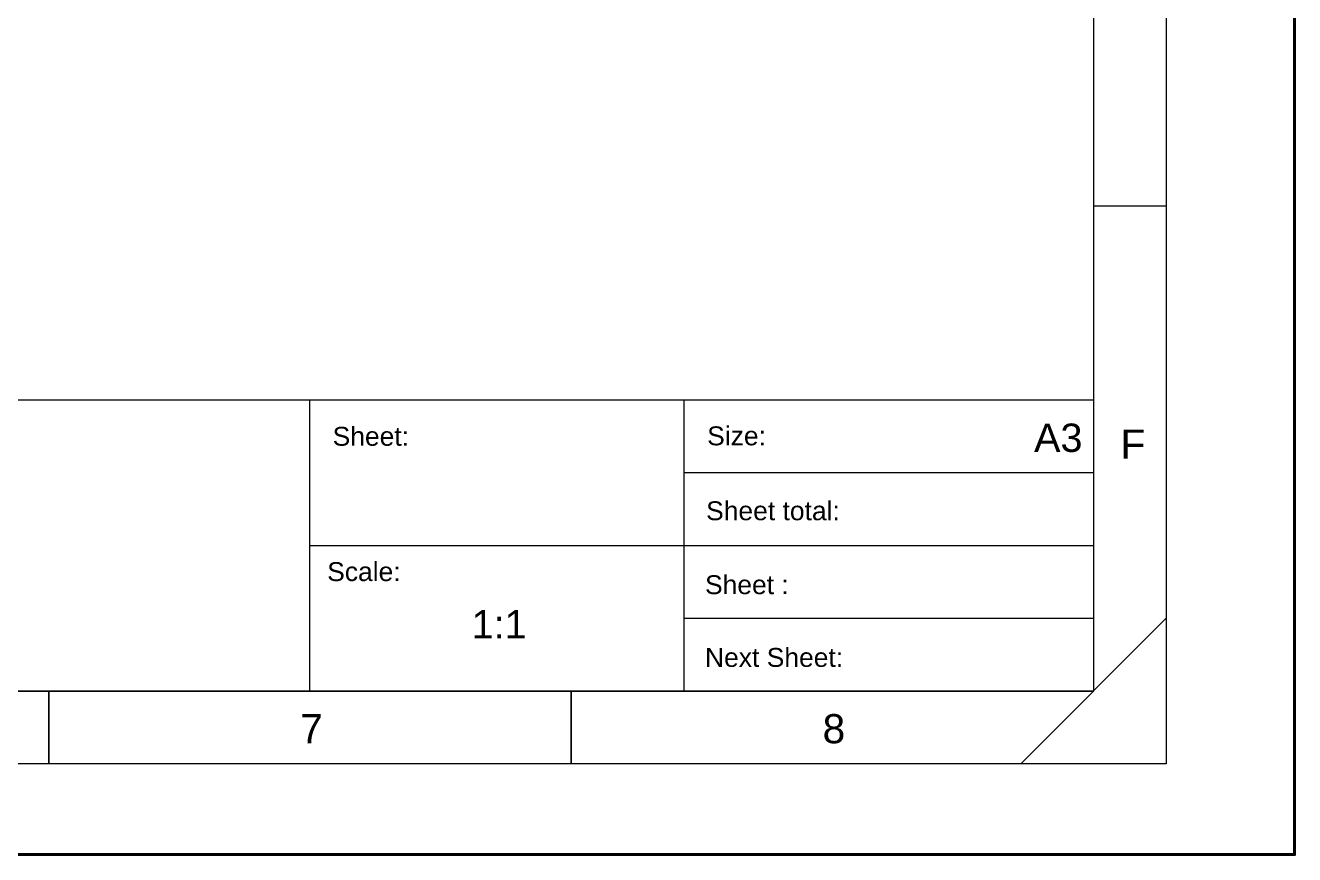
# Model space of a CAD drawing. Header units: millimetres. Extents: x 6750 to 121550, y -28210 to 66060.
# Drawn here: x 16093.6 to 16408.3, y 15806 to 16011.7 of the extents above; entities that cross this region are included whole.
import ezdxf

# ---------------------------------------------------------------- set-up
doc = ezdxf.new("R2010")
doc.units = ezdxf.units.MM
doc.layers.add('DN.1. NET LIEN MANH', color=7, linetype='Continuous', lineweight=40)
doc.styles.get("Standard").update_dxf_attribs({"font": 'arial.ttf'})

# ---------------------------------------------------------------- blocks, each defined once
blk = doc.blocks.new('asdklnakdad')
blk.add_line((16712.99, 3398.33), (16712.99, 3101.33))
blk.add_line((16712.99, 3398.33), (16712.99, 3101.33))
at = {"lineweight": 5}
for p, q in [((16701.22, 3160.81), (16694.55, 3160.81)), ((16311.43, 3143.03), (16694.55, 3143.03)), ((16622.71, 3116.33), (16622.71, 3143.03)), ((16657.02, 3116.33), (16657.02, 3143.03)), ((16657.02, 3136.36), (16694.55, 3136.36)), ((16622.71, 3129.68), (16694.55, 3129.68)), ((16657.02, 3123.01), (16694.55, 3123.01)), ((16701.22, 3123.01), (16687.88, 3109.66)), ((16311.43, 3116.33), (16694.55, 3116.33)), ((16598.77, 3116.33), (16598.77, 3109.66)), ((16598.77, 3109.66), (16598.77, 3116.33)), ((16598.77, 3116.33), (16646.66, 3116.33)), ((16646.66, 3116.33), (16646.66, 3109.66)), ((16646.66, 3109.66), (16646.66, 3116.33)), ((16292.99, 3101.33), (16712.99, 3101.33))]:
    blk.add_line(p, q, dxfattribs=at)
for points in [[(16304.75, 3109.66), (16304.75, 3389.99), (16701.22, 3389.99), (16701.22, 3109.66), (16304.75, 3109.66)], [(16311.43, 3116.33), (16311.43, 3383.32), (16694.55, 3383.32), (16694.55, 3116.33)]]:
    blk.add_lwpolyline(points, close=True, dxfattribs=at)
at = {"layer": 'DN.1. NET LIEN MANH'}
blk.add_lwpolyline([(16292.99, 3101.33), (16712.99, 3101.33), (16712.99, 3398.33), (16292.99, 3398.33)], close=True, dxfattribs=at)
at = {"lineweight": 5, "attachment_point": 1}
for s, insert, char_height, width in [('Sheet:', (16624.79, 3140.56), 1.735, 28.7909), ('Size:', (16659.13, 3140.6), 1.735, 8.4244), ('{\\fArial|b0|i0|c0|p34;F}', (16697.02, 3140.31), 2.6698, 8.4244), ('Sheet total:', (16659.03, 3133.73), 1.7354, 12.8616), ('Scale:', (16624.29, 3128.15), 1.735, 28.7909), ('Sheet :', (16658.93, 3126.95), 1.735, 8.4244), ('Next Sheet:', (16658.93, 3120.28), 1.7354, 16.6527), ('{\\fArial|b0|i0|c0|p34;7}', (16621.82, 3114.21), 2.6698, 8.4244), ('{\\fArial|b0|i0|c0|p34;8}', (16669.71, 3114.21), 2.6698, 8.4244)]:
    blk.add_mtext(s, dxfattribs=dict(at, insert=insert, char_height=char_height, width=width))
at = {"layer": 'DN.1. NET LIEN MANH', "char_height": 2.6, "width": 5.5322, "attachment_point": 1}
for s, insert in [('A3', (16689.1, 3140.86)), ('1:1', (16637.53, 3123.75))]:
    blk.add_mtext(s, dxfattribs=dict(at, insert=insert))

msp = doc.modelspace()

# ---------------------------------------------------------------- block references
at = {"layer": 'DN.1. NET LIEN MANH', "xscale": 2.704729434127925, "yscale": 2.704729434127925, "zscale": 2.704729434127925}
msp.add_blockref('asdklnakdad', (-28795.793, 7417.745), dxfattribs=at)

doc.saveas('drawing.dxf')
